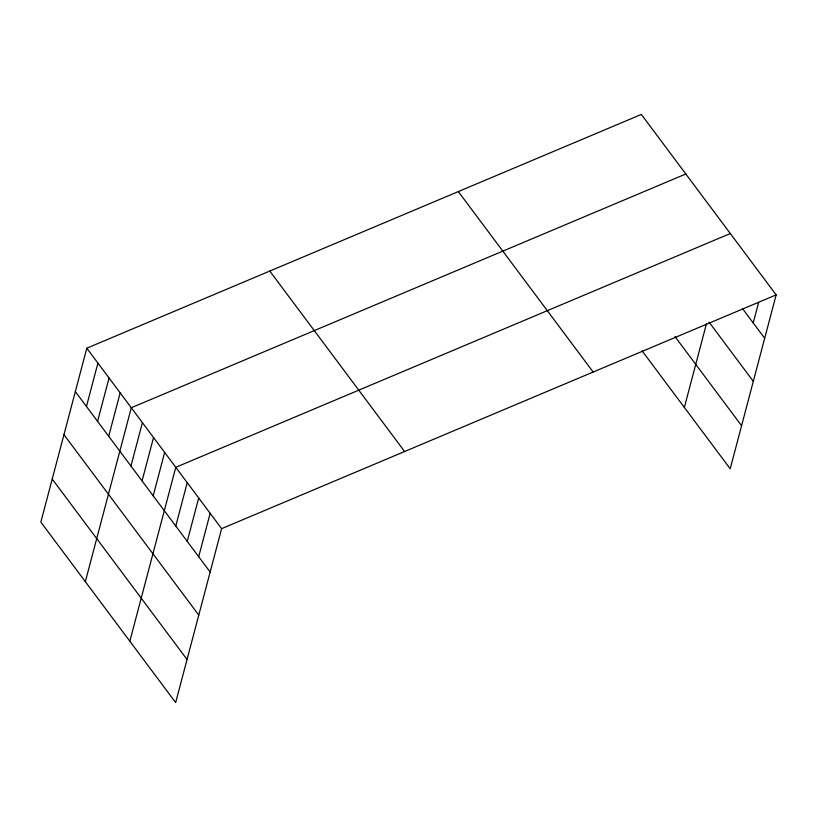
<?xml version="1.0" encoding="UTF-8"?>
<svg xmlns="http://www.w3.org/2000/svg" width="817" height="817" viewBox="0 0 817 817"><rect width="100%" height="100%" fill="white"/><g stroke="black" fill="none" stroke-linecap="round" stroke-linejoin="round"><path stroke-width="1.23" d="M86.796 348.205L40.85 522.114L175.665 702.569L221.621 528.66L86.796 348.205L641.335 114.431L776.15 294.886L730.204 468.795L642.101 350.871M86.459 406.488L97.917 363.095M97.58 421.368L109.049 377.985M108.702 436.258L120.17 392.875M85.336 581.673L131.292 407.754L685.82 173.98M130.945 466.037L142.413 422.644M142.066 480.927L153.535 437.534M153.198 495.807L164.656 452.424M129.832 641.222L175.778 467.304L730.316 233.529M175.778 526.036L187.236 482.643M187.236 541.375L198.705 497.982M198.694 556.714L210.163 513.321M684.36 407.438L706.491 323.685M753.223 322.929L758.636 302.443M221.621 528.66L776.15 294.886M742.53 308.612L764.681 338.269M708.993 322.031L753.305 381.345M674.985 336.573L741.581 425.718M458.337 191.576L593.152 372.031M269.794 271.06L404.609 451.515M75.338 391.598L210.153 572.053M63.951 434.675L198.776 615.119M52.227 479.048L187.052 659.503"/></g></svg>
